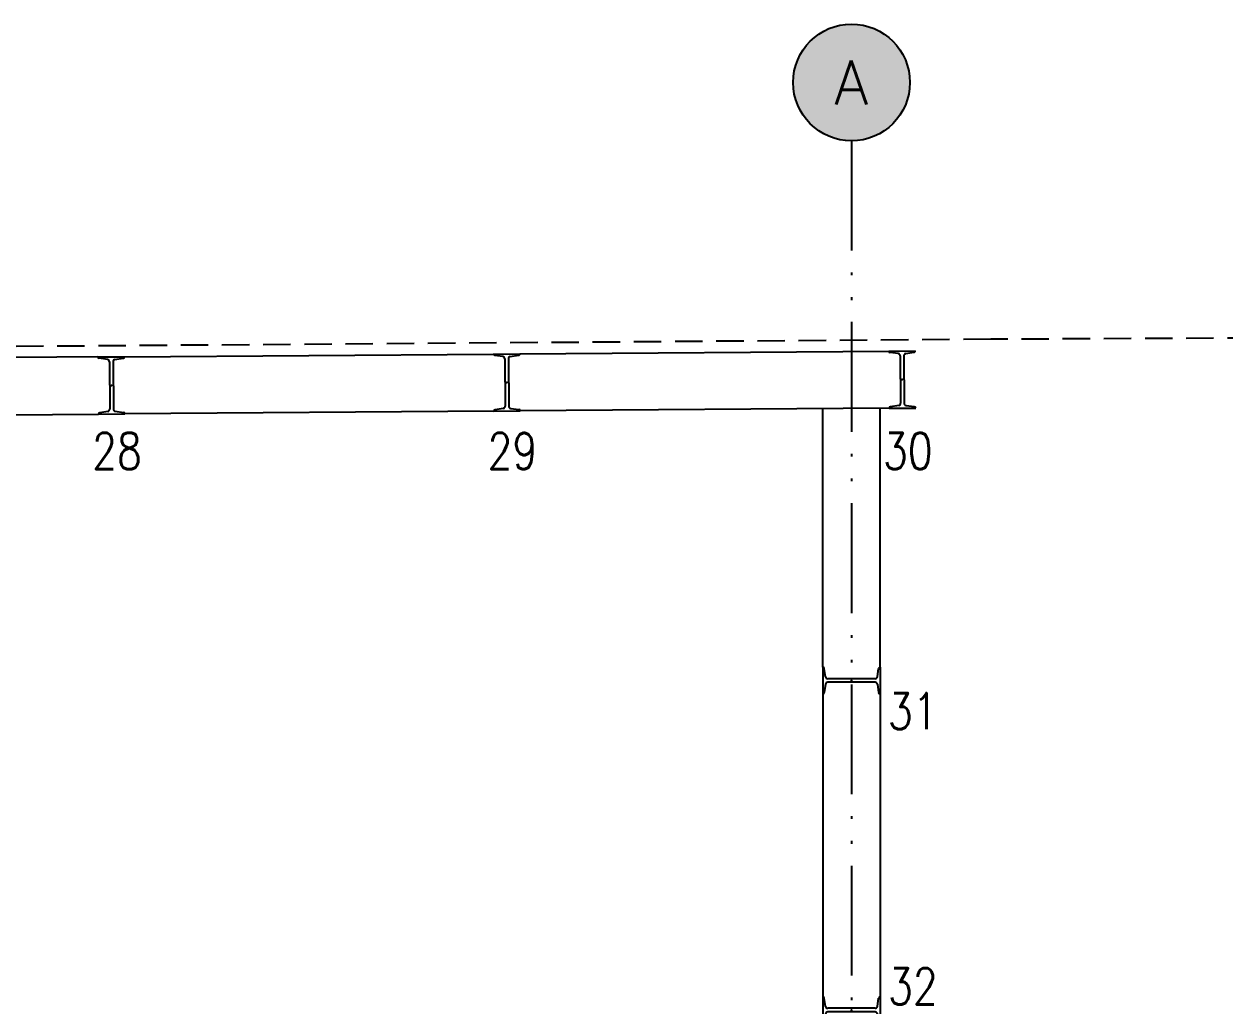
# Model space of a CAD drawing. Extents: x -14651 to 4582, y -13717 to -1290.
# Drawn here: x 487 to 1034, y -11888 to -11441 of the extents above; entities that cross this region are included whole.
import ezdxf
from ezdxf.enums import TextEntityAlignment as Align

# ---------------------------------------------------------------- set-up
doc = ezdxf.new("R2010")
doc.units = 0
doc.header["$LTSCALE"] = 25
doc.linetypes.add('DASHED2', pattern=[0.375, 0.25, -0.125])
doc.linetypes.add('ESTILO_TQS_0004', pattern=[3.3, 2, -0.4, 0.05, -0.4, 0.05, -0.4])
for name, color, linetype in [('EIXOS', 1, 'ESTILO_TQS_0004'), ('H4', 254, 'Continuous'), ('IND-EIXOS', 2, 'Continuous'), ('LINHA-FINA', 1, 'Continuous'), ('PENA_6', 6, 'Continuous'), ('PROJ', 252, 'Continuous'), ('SOLO-FUNDAÇOES', 7, 'Continuous'), ('SOLOD-TEXTO-007', 7, 'Continuous'), ('TERRENO', 1, 'DASHED2'), ('TEXT-EIXOS', 3, 'Continuous')]:
    doc.layers.add(name, color=color, linetype=linetype)
doc.styles.add('ROMANS', font='ROMANS')
doc.styles.get("Standard").update_dxf_attribs({"font": 'romans.shx'})

# ---------------------------------------------------------------- blocks, each defined once
blk = doc.blocks.new('perfilW250x38-5')
at = {"layer": 'PROJ', "linetype": 'Continuous'}
for p, q in [((0.0856, 0.0655), (0.2064, 0.0655)), ((0.1292, 0.0536), (0.0918, 0.0594)), ((0.1629, 0.0536), (0.2003, 0.0594)), ((0.1378, 0.0434), (0.1378, -0.1724)), ((0.1542, 0.0434), (0.1542, -0.1724)), ((0.0856, -0.1945), (0.2064, -0.1945)), ((0.1292, -0.1825), (0.0918, -0.1883)), ((0.1629, -0.1825), (0.2003, -0.1883))]:
    blk.add_line(p, q, dxfattribs=at)
for centre, radius, start, end in [((0.0918, 0.0655), 0.00614, 180, 270), ((0.2003, 0.0655), 0.00614, 270, 0), ((0.1276, 0.0434), 0.0102, 0, 81.1582), ((0.1644, 0.0434), 0.0102, 98.8418, 180), ((0.0918, -0.1945), 0.00614, 90, 180), ((0.1276, -0.1724), 0.0102, 278.8418, 0), ((0.1644, -0.1724), 0.0102, 180, 261.1582), ((0.2003, -0.1945), 0.00614, 0, 90)]:
    blk.add_arc(centre, radius, start, end, dxfattribs=at)
at = {"layer": 'PROJ'}
blk.add_point((0.146, -0.0645), dxfattribs=at)
blk = doc.blocks.new('A$C0151072e')
at = {"layer": 'LINHA-FINA'}
for points in [[(848.37, 1.31), (680.46, 0.02)], [(860.45, 1.4), (1028.36, 2.65)], [(1040.44, 2.74), (1208.35, 3.99)], [(680.46, -25.98), (848.56, -24.69)], [(1028.55, -23.35), (860.64, -24.6)], [(1208.54, -22.01), (1040.63, -23.26)], [(1178.38, -139.92), (1178.38, -22.23)], [(1204.38, -139.92), (1204.38, -22.04)], [(1178.38, -152), (1178.38, -289.96)], [(1204.38, -152), (1204.38, -289.96)]]:
    blk.add_lwpolyline(points, dxfattribs=at)
at = {"layer": 'SOLO-FUNDAÇOES', "color": 111, "xscale": 100, "yscale": 100, "zscale": 100}
for p, rotation in [((839.85, -5.3), 0.4262441067884888), ((1019.84, -3.96), 0.4262441067884888), ((1199.83, -2.63), 0.4262441067884888), ((1197.83, -131.36), 270), ((1197.83, -281.4), 270)]:
    blk.add_blockref('perfilW250x38-5', p, dxfattribs=dict(at, rotation=rotation))
at = {"layer": 'SOLOD-TEXTO-007', "style": 'ROMANS', "width": 0.8}
for s, p in [('28', (845.72, -49.73)), ('29', (1025.72, -49.73)), ('30', (1205.72, -49.73)), ('31', (1207.98, -168.19)), ('32', (1208.02, -293.42))]:
    blk.add_text(s, height=16.5, dxfattribs=at).set_placement(p)

msp = doc.modelspace()

# ---------------------------------------------------------------- hatches: boundary and pattern name
at = {"layer": 'H4'}
h = msp.add_hatch(color=256, dxfattribs=at)
edge = h.paths.add_edge_path()
edge.add_arc((864.02, -11468.08), 26.59, 0, 360)

# ---------------------------------------------------------------- linework, layer by layer
at = {"layer": 'EIXOS'}
msp.add_line((864.02, -11494.61), (864.02, -13689.12), dxfattribs=at)
at = {"layer": 'IND-EIXOS'}
msp.add_circle((864.02, -11468.08), 26.59, dxfattribs=at)
at = {"layer": 'TERRENO', "linetype": 'DASHED2', "ltscale": 2}
msp.add_lwpolyline([(3025.53, -11576), (2359.47, -11578.84), (1610.11, -11581.94), (927.42, -11584.99), (-330.86, -11594.35), (-501.12, -12591.06), (-585.15, -13102.45), (-671.86, -13538.06), (-680.48, -13588.6), (247, -13593.14), (553.8, -13594.59), (798.65, -13597.01), (1370.85, -13596.96), (1899.7, -13605.56), (2137.16, -13606.46), (2374.62, -13607.28), (2842.89, -13599.37)], dxfattribs=at)

# ---------------------------------------------------------------- block references
at = {"layer": 'PENA_6'}
msp.add_blockref('A$C0151072e', (-327.4, -11594.35), dxfattribs=at)

# ---------------------------------------------------------------- texts
at = {"layer": 'TEXT-EIXOS'}
msp.add_text('A', height=20, dxfattribs=at).set_placement((863.91, -11468.08), align=Align.MIDDLE_CENTER)

doc.saveas('drawing.dxf')
